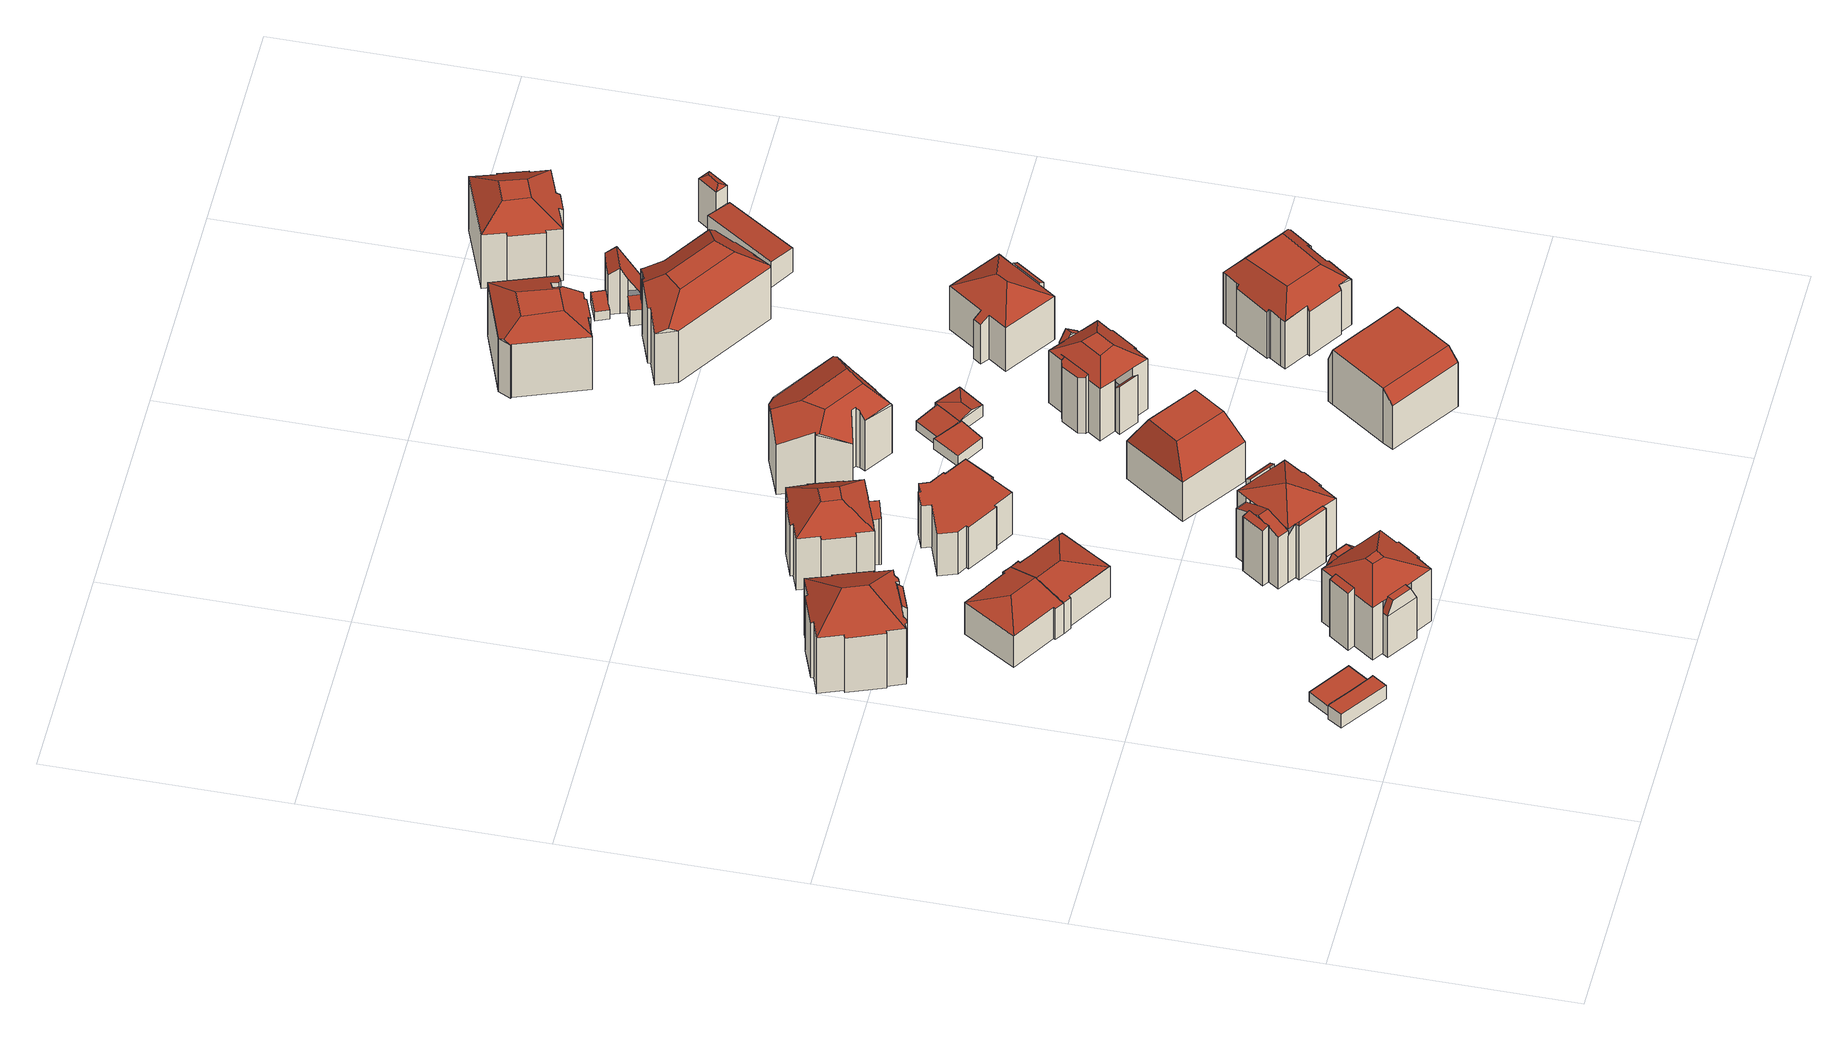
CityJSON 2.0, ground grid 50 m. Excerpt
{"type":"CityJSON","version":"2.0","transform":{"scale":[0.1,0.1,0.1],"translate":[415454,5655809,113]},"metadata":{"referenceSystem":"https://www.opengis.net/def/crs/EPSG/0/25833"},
"CityObjects":{
"building1":{"type":"Building","attributes":{"Dachtyp_tdc":"tdcPolyFlatRoof","Gemeindeschluessel":14612000,"Dachneigung":0,"QualitaetDacherkennung":53,"Geometrietyp2DReferenz":"3000","measuredHeight":3.67,"function":"31001_9998","roofType":"1000"},"geometry":[{"type":"Solid","lod":"2","boundaries":[[[[0,1,2,3]],[[1,4,5,2]],[[4,6,7,5]],[[6,8,9,7]],[[8,10,11,9]],[[10,12,13,11]],[[12,0,3,13]],[[12,10,8,6,4,1,0]],[[3,2,5,7,9,11,13]]]],"semantics":{"surfaces":[{"type":"WallSurface"},{"type":"RoofSurface"},{"type":"GroundSurface"}],"values":[[0,0,0,0,0,0,0,1,2]]}}]},
"building2":{"type":"Building","attributes":{"Dachtyp_tdc":"tdcPolyFlatRoof","Gemeindeschluessel":14612000,"Dachneigung":0,"QualitaetDacherkennung":53,"Geometrietyp2DReferenz":"3000","measuredHeight":2.51,"function":"31001_9998","roofType":"1000"},"geometry":[{"type":"Solid","lod":"2","boundaries":[[[[14,15,16,3]],[[15,17,18,16]],[[17,19,5,18]],[[19,20,2,5]],[[20,14,3,2]],[[20,19,17,15,14]],[[3,16,18,5,2]]]],"semantics":{"surfaces":[{"type":"WallSurface"},{"type":"RoofSurface"},{"type":"GroundSurface"}],"values":[[0,0,0,0,0,1,2]]}}]},
"building3":{"type":"Building","attributes":{"Gemeindeschluessel":14612000,"Geometrietyp2DReferenz":"3000","function":"31001_9998","roofType":"9999"},"children":["building3-1","building3-2"]},
"building3-1":{"type":"BuildingPart","attributes":{"Dachtyp_tdc":"tdcPolyFlatRoof","Dachneigung":35.9,"QualitaetDacherkennung":23,"Geometrietyp2DReferenz":"3000","measuredHeight":15.96,"roofType":"2100"},"parents":["building3"],"geometry":[{"type":"MultiSurface","lod":"2","boundaries":[[[21,22,23,24,25]],[[22,26,27,23]],[[26,28,29,27]],[[28,30,31,32,29]],[[28,26,22,21,30]],[[32,24,23,27,29]]],"semantics":{"surfaces":[{"type":"WallSurface"},{"type":"RoofSurface"},{"type":"GroundSurface"}],"values":[0,0,0,0,1,2]}}]},
"building3-2":{"type":"BuildingPart","attributes":{"Dachtyp_tdc":"tdcHipRoof","Dachneigung":29.72,"QualitaetDacherkennung":72,"Geometrietyp2DReferenz":"3000","measuredHeight":19.41,"roofType":"3200"},"parents":["building3"],"geometry":[{"type":"MultiSurface","lod":"2","boundaries":[[[33,34,35,36]],[[34,37,38,35]],[[37,39,40,38]],[[39,41,42,40]],[[41,43,44,42]],[[43,45,46,44]],[[45,47,48,46]],[[47,49,50,48]],[[49,51,52,50]],[[51,53,54,52]],[[53,55,56,54]],[[55,57,58,56]],[[57,59,60,58]],[[59,61,62,60]],[[61,63,64,62]],[[63,65,66,64]],[[65,25,24,66]],[[31,67,68,32]],[[67,69,70,68]],[[69,71,72,70]],[[71,73,74,72]],[[73,75,76,74]],[[75,77,78,76]],[[77,79,80,78]],[[79,33,36,80]],[[75,73,71,69,67,31,25,65,63,61,59,57,81]],[[47,45,43,41,39,37,82]],[[57,55,53,51,49,47,82,81]],[[37,34,33,79,77,75,81,82]],[[36,35,38,40,42,44,46,48,50,52,54,56,58,60,62,64,66,24,32,68,70,72,74,76,78,80]]],"semantics":{"surfaces":[{"type":"WallSurface"},{"type":"RoofSurface"},{"type":"GroundSurface"}],"values":[0,0,0,0,0,0,0,0,0,0,0,0,0,0,0,0,0,0,0,0,0,0,0,0,0,1,1,1,1,2]}}]},
"building4":{"type":"Building","attributes":{"Gemeindeschluessel":14612000,"Geometrietyp2DReferenz":"3000","function":"31001_9998","roofType":"9999"},"children":["building4-1","building4-2","building4-3","building4-4"]},
"building4-1":{"type":"BuildingPart","attributes":{"Dachtyp_tdc":"tdcCutGableRoof","Dachneigung":0.336,"QualitaetDacherkennung":27,"Geometrietyp2DReferenz":"3000","measuredHeight":14.27,"roofType":"9999"},"parents":["building4"],"geometry":[{"type":"MultiSurface","lod":"2","boundaries":[[[83,84,85,86]],[[84,87,88,85]],[[87,89,90,88]],[[84,83,91,92,93]],[[87,84,93,94]],[[89,87,94,95,96]],[[94,93,92,95]],[[86,85,88,90]]],"semantics":{"surfaces":[{"type":"WallSurface"},{"type":"RoofSurface"},{"type":"GroundSurface"}],"values":[0,0,0,1,0,1,1,2]}}]},
"building4-2":{"type":"BuildingPart","attributes":{"Dachtyp_tdc":"tdcCutTentRoof","Dachneigung":27.96,"QualitaetDacherkennung":44,"Geometrietyp2DReferenz":"3000","measuredHeight":17.18,"roofType":"9999"},"parents":["building4"],"geometry":[{"type":"MultiSurface","lod":"2","boundaries":[[[97,98,99,100]],[[98,101,86,99]],[[101,83,86]],[[102,103,104,90,89]],[[103,105,106,104]],[[105,107,108,106]],[[107,109,110,108]],[[109,111,112,110]],[[111,113,114,112]],[[113,115,116,114]],[[115,117,116]],[[118,119,120,121,122]],[[119,123,124,120]],[[123,125,126,124]],[[103,102,96,91,101,98,127,128]],[[113,111,109,107,105,103,128,129]],[[123,119,118,130,131,115,113,129,132]],[[98,97,125,123,132,127]],[[132,129,128,127]],[[100,99,86,90,104,106,108,110,112,114,116,121,120,124,126]]],"semantics":{"surfaces":[{"type":"WallSurface"},{"type":"RoofSurface"},{"type":"GroundSurface"}],"values":[0,0,0,0,0,0,0,0,0,0,0,0,0,0,1,1,1,1,1,2]}}]},
"building4-3":{"type":"BuildingPart","attributes":{"Dachtyp_tdc":"tdcCutGableRoof","Dachneigung":0.296,"QualitaetDacherkennung":34,"Geometrietyp2DReferenz":"3000","measuredHeight":14.29,"roofType":"9999"},"parents":["building4"],"geometry":[{"type":"MultiSurface","lod":"2","boundaries":[[[117,133,134,116]],[[133,135,136,134]],[[135,122,121,136]],[[133,117,131,137,138]],[[135,133,138,139]],[[122,135,139,140,130]],[[139,138,137,140]],[[116,134,136,121]]],"semantics":{"surfaces":[{"type":"WallSurface"},{"type":"RoofSurface"},{"type":"GroundSurface"}],"values":[0,0,0,1,0,1,1,2]}}]},
"building4-4":{"type":"BuildingPart","attributes":{"Dachtyp_tdc":"tdcPolyFlatRoof","Dachneigung":18.2,"QualitaetDacherkennung":35,"Geometrietyp2DReferenz":"3000","measuredHeight":15.49,"roofType":"2100"},"parents":["building4"],"geometry":[{"type":"MultiSurface","lod":"2","boundaries":[[[141,142,100,143]],[[142,97,100]],[[144,126,125]],[[144,145,146,126]],[[145,141,143,146]],[[145,144,142,141]],[[143,100,126,146]]],"semantics":{"surfaces":[{"type":"WallSurface"},{"type":"RoofSurface"},{"type":"GroundSurface"}],"values":[0,0,0,0,0,1,2]}}]},
"building5":{"type":"Building","attributes":{"Dachtyp_tdc":"tdcHipAndGableRoof","Gemeindeschluessel":14612000,"Dachneigung":14.5,"QualitaetDacherkennung":77,"Geometrietyp2DReferenz":"3000","measuredHeight":10.02,"function":"31001_9998","roofType":"5000"},"geometry":[{"type":"Solid","lod":"2","boundaries":[[[[147,148,149,150]],[[148,151,152,149]],[[151,153,154,152]],[[153,155,156,154]],[[155,157,158,156]],[[157,159,160,158]],[[159,161,162,160]],[[161,163,164,162]],[[163,165,166,164]],[[165,167,168,166]],[[167,169,170,168]],[[169,171,172,170]],[[171,147,150,172]],[[167,165,173]],[[165,163,161,159,157,173]],[[157,155,153,151,148,147,171,169,167,173]],[[150,149,152,154,156,158,160,162,164,166,168,170,172]]]],"semantics":{"surfaces":[{"type":"WallSurface"},{"type":"RoofSurface"},{"type":"GroundSurface"}],"values":[[0,0,0,0,0,0,0,0,0,0,0,0,0,1,1,1,2]]}}]},
"building6":{"type":"Building","attributes":{"Dachtyp_tdc":"tdcFreeFormRoof","Gemeindeschluessel":14612000,"Dachneigung":14.26,"QualitaetDacherkennung":75,"Geometrietyp2DReferenz":"3000","measuredHeight":10,"function":"31001_9998","roofType":"5000"},"geometry":[{"type":"Solid","lod":"2","boundaries":[[[[174,175,176,177]],[[175,178,179,176]],[[178,180,181,179]],[[180,182,183,181]],[[182,184,185,183]],[[184,186,187,185]],[[186,188,189,187]],[[188,190,191,189]],[[190,192,193,191]],[[192,194,195,193]],[[194,196,197,195]],[[196,198,160,197]],[[198,155,156,160]],[[155,174,177,156]],[[188,186,199,200,201,192,190]],[[199,184,182,180,178,175,174,155,202,200]],[[201,200,202,198,196,194]],[[186,184,199]],[[155,198,202]],[[194,192,201]],[[177,176,179,181,183,185,187,189,191,193,195,197,160,156]]]],"semantics":{"surfaces":[{"type":"WallSurface"},{"type":"RoofSurface"},{"type":"GroundSurface"}],"values":[[0,0,0,0,0,0,0,0,0,0,0,0,0,0,1,1,1,0,0,0,2]]}}]},
"building7":{"type":"Building","attributes":{"Gemeindeschluessel":14612000,"Geometrietyp2DReferenz":"3000","function":"31001_9998","roofType":"9999"},"children":["building7-1","building7-2","building7-3","building7-4","building7-5"]},
"building7-1":{"type":"BuildingPart","attributes":{"Dachtyp_tdc":"tdcFreeFormRoof","Dachneigung":45.32,"QualitaetDacherkennung":28,"Geometrietyp2DReferenz":"3000","measuredHeight":14.83,"roofType":"5000"},"parents":["building7"],"geometry":[{"type":"MultiSurface","lod":"2","boundaries":[[[203,204,205,206]],[[204,207,208,205]],[[209,210,211,212,213]],[[210,203,206,211]],[[204,214,207,204,203,215]],[[203,210,216,215]],[[210,209,216]],[[209,204,215,216]],[[206,205,208,205,212,211]]],"semantics":{"surfaces":[{"type":"WallSurface"},{"type":"RoofSurface"},{"type":"GroundSurface"}],"values":[0,0,0,0,1,1,1,1,2]}}]},
"building7-2":{"type":"BuildingPart","attributes":{"Dachtyp_tdc":"tdcPolyFlatRoof","Dachneigung":25.65,"QualitaetDacherkennung":28,"Geometrietyp2DReferenz":"3000","measuredHeight":14.87,"roofType":"2100"},"parents":["building7"],"geometry":[{"type":"MultiSurface","lod":"2","boundaries":[[[217,218,219,220]],[[218,221,219]],[[222,223,224,225,226]],[[223,217,220,224]],[[223,222,218,217]],[[220,219,225,224]]],"semantics":{"surfaces":[{"type":"WallSurface"},{"type":"RoofSurface"},{"type":"GroundSurface"}],"values":[0,0,0,0,1,2]}}]},
"building7-3":{"type":"BuildingPart","attributes":{"Dachtyp_tdc":"tdcGableRoof","Dachneigung":23.84,"QualitaetDacherkennung":33,"Geometrietyp2DReferenz":"3000","measuredHeight":15.59,"roofType":"3100"},"parents":["building7"],"geometry":[{"type":"MultiSurface","lod":"2","boundaries":[[[227,228,229,230]],[[231,232,233,234]],[[232,235,236,233]],[[237,238,239,208]],[[238,227,230,239]],[[240,241,235,232,231,242,243]],[[243,244,228,227,238,237,245,240]],[[230,229,246,234,233,236,247,208,239]]],"semantics":{"surfaces":[{"type":"WallSurface"},{"type":"RoofSurface"},{"type":"GroundSurface"}],"values":[0,0,0,0,0,1,1,2]}}]},
"building7-4":{"type":"BuildingPart","attributes":{"Dachtyp_tdc":"tdcPolyFlatRoof","Dachneigung":19.09,"QualitaetDacherkennung":42,"Geometrietyp2DReferenz":"3000","measuredHeight":15.05,"roofType":"2100"},"parents":["building7"],"geometry":[{"type":"MultiSurface","lod":"2","boundaries":[[[248,249,231,234,250]],[[251,252,230,229,228]],[[252,253,254,230]],[[253,248,250,254]],[[253,252,251,244,255,242,249,248]],[[250,234,246,229,230,254]]],"semantics":{"surfaces":[{"type":"WallSurface"},{"type":"RoofSurface"},{"type":"GroundSurface"}],"values":[0,0,0,0,1,2]}}]},
"building7-5":{"type":"BuildingPart","attributes":{"Dachtyp_tdc":"tdcTentRoof","Dachneigung":26.73,"QualitaetDacherkennung":37,"Geometrietyp2DReferenz":"3000","measuredHeight":17.07,"roofType":"3500"},"parents":["building7"],"geometry":[{"type":"MultiSurface","lod":"2","boundaries":[[[221,256,257,219]],[[256,258,259,257]],[[258,260,261,259]],[[260,262,263,261]],[[262,264,265,263]],[[264,266,267,265]],[[266,213,212,267]],[[268,269,270,236,235]],[[269,226,225,270]],[[266,264,262,260,258,256,271]],[[272,214,204,213,266,271]],[[269,268,241,273,245,272,271]],[[256,221,226,269,271]],[[257,259,261,263,265,267,212,205,208,247,236,270,225,219]]],"semantics":{"surfaces":[{"type":"WallSurface"},{"type":"RoofSurface"},{"type":"GroundSurface"}],"values":[0,0,0,0,0,0,0,0,0,1,1,1,1,2]}}]},
"building8":{"type":"Building","attributes":{"Gemeindeschluessel":14612000,"Geometrietyp2DReferenz":"3000","function":"31001_9998","roofType":"9999"},"children":["building8-1","building8-2"]},
"building8-1":{"type":"BuildingPart","attributes":{"Dachtyp_tdc":"tdcGableRoof","Dachneigung":39.56,"QualitaetDacherkennung":29,"Geometrietyp2DReferenz":"3000","measuredHeight":14.35,"roofType":"3100"},"parents":["building8"],"geometry":[{"type":"MultiSurface","lod":"2","boundaries":[[[274,275,276,277]],[[275,278,279,276]],[[278,280,281,279]],[[282,274,277,283]],[[284,285,286,287,288]],[[280,278,275,288,287,289]],[[282,285,284,274]],[[274,284,288,275]],[[277,276,279,281,283]]],"semantics":{"surfaces":[{"type":"WallSurface"},{"type":"RoofSurface"},{"type":"GroundSurface"}],"values":[0,0,0,0,1,1,0,0,2]}}]},
"building8-2":{"type":"BuildingPart","attributes":{"Dachtyp_tdc":"tdcCutTentRoof","Dachneigung":37.34,"QualitaetDacherkennung":60,"Geometrietyp2DReferenz":"3000","measuredHeight":17.65,"roofType":"9999"},"parents":["building8"],"geometry":[{"type":"MultiSurface","lod":"2","boundaries":[[[290,291,292,293]],[[291,294,295,292]],[[294,296,297,295]],[[296,298,285,282,283,297]],[[299,281,280]],[[299,300,301,281]],[[300,302,303,301]],[[302,304,305,303]],[[304,306,307,305]],[[306,308,309,307]],[[308,310,311,309]],[[310,312,313,311]],[[312,314,315,313]],[[314,316,317,315]],[[316,318,319,317]],[[318,320,321,319]],[[320,322,323,321]],[[322,324,325,323]],[[324,326,327,325]],[[326,328,329,327]],[[328,290,293,329]],[[304,302,300,299,289,286,298,296,294,330,331]],[[314,312,310,308,306,304,331,332]],[[324,322,320,318,316,314,332,333]],[[294,291,290,328,326,324,333,330]],[[333,332,331,330]],[[293,292,295,297,283,281,301,303,305,307,309,311,313,315,317,319,321,323,325,327,329]]],"semantics":{"surfaces":[{"type":"WallSurface"},{"type":"RoofSurface"},{"type":"GroundSurface"}],"values":[0,0,0,0,0,0,0,0,0,0,0,0,0,0,0,0,0,0,0,0,0,1,1,1,1,1,2]}}]},
"building9":{"type":"Building","attributes":{"Dachtyp_tdc":"tdcPolyFlatRoof","Gemeindeschluessel":14612000,"Dachneigung":0,"QualitaetDacherkennung":66,"Geometrietyp2DReferenz":"3000","measuredHeight":11.25,"function":"31001_9998","roofType":"1000"},"geometry":[{"type":"Solid","lod":"2","boundaries":[[[[334,335,336,337]],[[335,338,339,336]],[[338,340,341,339]],[[340,342,343,341]],[[342,344,345,343]],[[344,346,347,345]],[[346,348,349,347]],[[348,350,351,349]],[[350,352,353,351]],[[352,354,355,353]],[[354,356,357,355]],[[356,358,359,357]],[[358,360,361,359]],[[360,362,363,361]],[[362,364,365,363]],[[364,366,367,365]],[[366,368,369,367]],[[368,334,337,369]],[[368,366,364,362,360,358,356,354,352,350,348,346,344,342,340,338,335,334]],[[337,336,339,341,343,345,347,349,351,353,355,357,359,361,363,365,367,369]]]],"semantics":{"surfaces":[{"type":"WallSurface"},{"type":"RoofSurface"},{"type":"GroundSurface"}],"values":[[0,0,0,0,0,0,0,0,0,0,0,0,0,0,0,0,0,0,1,2]]}}]},
"building10":{"type":"Building","attributes":{"Dachtyp_tdc":"tdcCutTentRoof","Gemeindeschluessel":14612000,"Dachneigung":61.52,"QualitaetDacherkennung":41,"Geometrietyp2DReferenz":"3000","measuredHeight":17.32,"function":"31001_9998","roofType":"9999"},"geometry":[{"type":"Solid","lod":"2","boundaries":[[[[370,371,372,373]],[[371,374,375,372]],[[374,376,377,375]],[[376,370,373,377]],[[371,370,378,379]],[[374,371,379,380]],[[376,374,380,381]],[[370,376,381,378]],[[381,380,379,378]],[[373,372,375,377]]]],"semantics":{"surfaces":[{"type":"WallSurface"},{"type":"RoofSurface"},{"type":"GroundSurface"}],"values":[[0,0,0,0,1,1,1,1,1,2]]}}]},
"building11":{"type":"Building","attributes":{"Dachtyp_tdc":"tdcFreeFormRoof","Gemeindeschluessel":14612000,"Dachneigung":26.37,"QualitaetDacherkennung":27,"Geometrietyp2DReferenz":"3000","measuredHeight":17.69,"function":"31001_9998","roofType":"5000"},"geometry":[{"type":"Solid","lod":"2","boundaries":[[[[382,383,384,385]],[[383,386,387,384]],[[386,388,389,387]],[[388,390,391,389]],[[392,382,385,393]],[[394,395,388,386,383,396,397]],[[390,395,394,398,399,400,401,402,403]],[[399,398,404,405,406,407,408,409,410]],[[392,411,405,404,397,396,382]],[[398,394,397,404]],[[410,400,399]],[[383,382,396]],[[390,388,395]],[[411,406,405]],[[385,384,387,389,391,412,413,414,415,416,417,418,419,420,421,393]],[[390,403,412,391]],[[403,402,413,412]],[[402,401,414,413]],[[401,400,415,414]],[[400,410,416,415]],[[410,409,417,416]],[[409,408,418,417]],[[408,407,419,418]],[[407,406,420,419]],[[406,411,421,420]],[[411,392,393,421]]]],"semantics":{"surfaces":[{"type":"WallSurface"},{"type":"RoofSurface"},{"type":"GroundSurface"}],"values":[[0,0,0,0,0,1,1,1,1,1,0,0,0,0,2,0,0,0,0,0,0,0,0,0,0,0]]}}]},
"building12":{"type":"Building","attributes":{"Dachtyp_tdc":"tdcPolyFlatRoof","Gemeindeschluessel":14612000,"Dachneigung":0,"QualitaetDacherkennung":60,"Geometrietyp2DReferenz":"3000","measuredHeight":2.74,"function":"31001_9998","roofType":"1000"},"geometry":[{"type":"Solid","lod":"2","boundaries":[[[[422,423,424,425]],[[423,426,427,424]],[[426,428,429,427]],[[428,430,431,429]],[[430,432,433,431]],[[432,422,425,433]],[[432,430,428,426,423,422]],[[425,424,427,429,431,433]]]],"semantics":{"surfaces":[{"type":"WallSurface"},{"type":"RoofSurface"},{"type":"GroundSurface"}],"values":[[0,0,0,0,0,0,1,2]]}}]},
"building13":{"type":"Building","attributes":{"Dachtyp_tdc":"tdcPolyFlatRoof","Gemeindeschluessel":14612000,"Dachneigung":6.22,"QualitaetDacherkennung":78,"Geometrietyp2DReferenz":"3000","measuredHeight":3.01,"function":"31001_9998","roofType":"2100"},"geometry":[{"type":"Solid","lod":"2","boundaries":[[[[434,435,436,437]],[[435,438,439,436]],[[438,440,429,439]],[[438,435,434,441,440]],[[429,427,437,436,439]],[[440,441,427,429]],[[441,434,437,427]]]],"semantics":{"surfaces":[{"type":"WallSurface"},{"type":"RoofSurface"},{"type":"GroundSurface"}],"values":[[0,0,0,1,2,0,0]]}}]},
"building14":{"type":"Building","attributes":{"Gemeindeschluessel":14612000,"Geometrietyp2DReferenz":"3000","function":"31001_9998","roofType":"9999"},"children":["building14-1","building14-2"]},
"building14-1":{"type":"BuildingPart","attributes":{"Dachtyp_tdc":"tdcCutGableRoof","Dachneigung":0.114,"QualitaetDacherkennung":64,"Geometrietyp2DReferenz":"3000","measuredHeight":14.58,"roofType":"9999"},"parents":["building14"],"geometry":[{"type":"MultiSurface","lod":"2","boundaries":[[[442,443,444,445]],[[443,446,444]],[[447,448,449,450,451]],[[448,452,453,449]],[[452,454,455,453]],[[454,456,457,455]],[[456,458,459,457]],[[458,460,461,459]],[[460,462,463,461]],[[462,442,445,463]],[[452,448,447,443,442,462]],[[460,458,456,454]],[[462,460,454,452]],[[445,444,450,449,453,455,457,459,461,463]]],"semantics":{"surfaces":[{"type":"WallSurface"},{"type":"RoofSurface"},{"type":"GroundSurface"}],"values":[0,0,0,0,0,0,0,0,0,0,1,1,1,2]}}]},
"building14-2":{"type":"BuildingPart","attributes":{"Dachtyp_tdc":"tdcPolyFlatRoof","Dachneigung":0,"QualitaetDacherkennung":37,"Geometrietyp2DReferenz":"3000","measuredHeight":4.14,"roofType":"1000"},"parents":["building14"],"geometry":[{"type":"MultiSurface","lod":"2","boundaries":[[[446,464,465,444]],[[464,466,467,465]],[[466,451,450,467]],[[451,466,464,446]],[[444,465,467,450]]],"semantics":{"surfaces":[{"type":"WallSurface"},{"type":"RoofSurface"},{"type":"GroundSurface"}],"values":[0,0,0,1,2]}}]},
"building15":{"type":"Building","attributes":{"Dachtyp_tdc":"tdcFreeFormRoof","Gemeindeschluessel":14612000,"Dachneigung":14.13,"QualitaetDacherkennung":81,"Geometrietyp2DReferenz":"3000","measuredHeight":3.85,"function":"31001_9998","roofType":"5000"},"geometry":[{"type":"Solid","lod":"2","boundaries":[[[[468,469,470,471]],[[469,440,472,470]],[[440,438,473,472]],[[438,435,474,473]],[[435,475,476,474]],[[475,477,478,476]],[[477,468,471,478]],[[475,479,477]],[[475,435,438,440,480,481,479]],[[477,479,481,468]],[[469,480,440]],[[468,481,480,469]],[[471,470,472,473,474,476,478]]]],"semantics":{"surfaces":[{"type":"WallSurface"},{"type":"RoofSurface"},{"type":"GroundSurface"}],"values":[[0,0,0,0,0,0,0,1,1,1,0,0,2]]}}]},
"building16":{"type":"Building","attributes":{"Gemeindeschluessel":14612000,"Geometrietyp2DReferenz":"3000","function":"31001_9998","roofType":"9999"},"children":["building16-1","building16-2","building16-3","building16-4"]},
"building16-1":{"type":"BuildingPart","attributes":{"Dachtyp_tdc":"tdcCutTentRoof","Dachneigung":35.56,"QualitaetDacherkennung":51,"Geometrietyp2DReferenz":"3000","measuredHeight":16.58,"roofType":"9999"},"parents":["building16"],"geometry":[{"type":"MultiSurface","lod":"2","boundaries":[[[482,483,484,485,486]],[[483,487,488,484]],[[487,489,490,488]],[[491,492,493,494]],[[492,495,496,493]],[[495,497,496]],[[498,499,500,501]],[[498,502,503,499]],[[502,504,505,503]],[[504,506,507,505]],[[506,508,509,507]],[[508,510,511,509]],[[510,512,513,511]],[[512,514,515,513]],[[514,516,515]],[[492,491,489,487,517,518]],[[502,498,519,520,495,492,518,521]],[[512,510,508,506,504,502,521,522]],[[487,483,482,514,512,522,517]],[[522,521,518,517]],[[485,484,488,490,494,493,496,499,503,505,507,509,511,513,515]]],"semantics":{"surfaces":[{"type":"WallSurface"},{"type":"RoofSurface"},{"type":"GroundSurface"}],"values":[0,0,0,0,0,0,0,0,0,0,0,0,0,0,0,1,1,1,1,1,2]}}]},
"building16-2":{"type":"BuildingPart","attributes":{"Dachtyp_tdc":"tdcPolyFlatRoof","Dachneigung":41.68,"QualitaetDacherkennung":18,"Geometrietyp2DReferenz":"3000","measuredHeight":12.61,"roofType":"2100"},"parents":["building16"],"geometry":[{"type":"MultiSurface","lod":"2","boundaries":[[[516,523,524,515]],[[523,525,526,524]],[[525,527,484,526]],[[527,486,485,484]],[[486,527,525,523,516]],[[515,524,526,484,485]]],"semantics":{"surfaces":[{"type":"WallSurface"},{"type":"RoofSurface"},{"type":"GroundSurface"}],"values":[0,0,0,0,1,2]}}]},
"building16-3":{"type":"BuildingPart","attributes":{"Dachtyp_tdc":"tdcPolyFlatRoof","Dachneigung":26.56,"QualitaetDacherkennung":39,"Geometrietyp2DReferenz":"3000","measuredHeight":15.3,"roofType":"2100"},"parents":["building16"],"geometry":[{"type":"MultiSurface","lod":"2","boundaries":[[[528,529,530,531]],[[529,532,533,530]],[[532,534,535,533]],[[534,536,537,538,535]],[[539,494,491]],[[540,528,531,490,489]],[[540,536,539,536,534,532,529,528]],[[531,530,533,535,538,494,538,490]]],"semantics":{"surfaces":[{"type":"WallSurface"},{"type":"RoofSurface"},{"type":"GroundSurface"}],"values":[0,0,0,0,0,0,1,2]}}]},
"building16-4":{"type":"BuildingPart","attributes":{"Dachtyp_tdc":"tdcGableRoof","Dachneigung":41.03,"QualitaetDacherkennung":19,"Geometrietyp2DReferenz":"3000","measuredHeight":14.76,"roofType":"3100"},"parents":["building16"],"geometry":[{"type":"MultiSurface","lod":"2","boundaries":[[[497,541,542,496]],[[541,543,544,542]],[[543,500,499,544]],[[541,497,520,545,546]],[[501,547,546,545,519]],[[543,547,501,500]],[[541,546,547,543]],[[542,544,499,496]]],"semantics":{"surfaces":[{"type":"WallSurface"},{"type":"RoofSurface"},{"type":"GroundSurface"}],"values":[0,0,0,1,1,0,0,2]}}]},
"building17":{"type":"Building","attributes":{"Dachtyp_tdc":"tdcFreeFormRoof","Gemeindeschluessel":14612000,"Dachneigung":26.14,"QualitaetDacherkennung":34,"Geometrietyp2DReferenz":"3000","measuredHeight":16.68,"function":"31001_9998","roofType":"5000"},"geometry":[{"type":"Solid","lod":"2","boundaries":[[[[548,549,550,551]],[[549,552,553,550]],[[552,554,555,553]],[[554,556,557,555]],[[556,558,559,557]],[[558,560,561,559]],[[560,562,563,561]],[[562,564,565,563]],[[564,566,567,565]],[[566,568,569,567]],[[568,570,571,569]],[[570,572,573,571]],[[572,574,575,573]],[[574,576,577,575]],[[576,578,579,577]],[[578,548,551,579]],[[572,570,568,566,580,581,582,583,574]],[[583,582,584,585,548,578,576]],[[584,586,587,552,549,585]],[[560,558,556,554,587,586,581,580,564,562]],[[582,581,586,584]],[[549,548,585]],[[554,552,587]],[[566,564,580]],[[576,574,583]],[[551,550,553,555,557,559,561,563,565,567,569,571,573,575,577,579]]]],"semantics":{"surfaces":[{"type":"WallSurface"},{"type":"RoofSurface"},{"type":"GroundSurface"}],"values":[[0,0,0,0,0,0,0,0,0,0,0,0,0,0,0,0,1,1,1,1,1,0,0,0,0,2]]}}]},
"building18":{"type":"Building","attributes":{"Dachtyp_tdc":"tdcFreeFormRoof","Gemeindeschluessel":14612000,"Dachneigung":0.021,"QualitaetDacherkennung":41,"Geometrietyp2DReferenz":"3000","measuredHeight":17.48,"function":"31001_9998","roofType":"5000"},"geometry":[{"type":"Solid","lod":"2","boundaries":[[[[588,589,590,591]],[[589,592,593,590]],[[592,594,595,593]],[[594,596,597,595]],[[596,598,599,597]],[[598,600,601,599]],[[600,602,603,601]],[[602,604,605,603]],[[604,606,607,605]],[[606,608,609,607]],[[608,610,611,609]],[[610,612,613,611]],[[612,614,615,613]],[[614,616,617,615]],[[616,618,619,617]],[[618,620,621,619]],[[620,622,623,621]],[[622,624,625,623]],[[624,626,627,625]],[[626,628,629,627]],[[628,630,631,629]],[[630,632,633,631]],[[632,634,635,633]],[[634,588,591,635]],[[636,637,634,632,630,628,626,638,639]],[[594,592,589,588,637,636,640,641,598,596]],[[602,600,641,640,642,643,606,604]],[[639,638,624,622,620,618,616,614,612,610,608,643,642]],[[640,636,639,642]],[[626,624,638]],[[600,598,641]],[[588,634,637]],[[608,606,643]],[[591,590,593,595,597,599,601,603,605,607,609,611,613,615,617,619,621,623,625,627,629,631,633,635]]]],"semantics":{"surfaces":[{"type":"WallSurface"},{"type":"RoofSurface"},{"type":"GroundSurface"}],"values":[[0,0,0,0,0,0,0,0,0,0,0,0,0,0,0,0,0,0,0,0,0,0,0,0,1,1,1,1,1,0,0,0,0,2]]}}]},
"building19":{"type":"Building","attributes":{"Gemeindeschluessel":14612000,"Geometrietyp2DReferenz":"3000","function":"31001_9998","roofType":"9999"},"children":["building19-1","building19-2"]},
"building19-1":{"type":"BuildingPart","attributes":{"Dachtyp_tdc":"tdcHipRoof","Dachneigung":29.7,"QualitaetDacherkennung":71,"Geometrietyp2DReferenz":"3000","measuredHeight":15.19,"roofType":"3200"},"parents":["building19"],"geometry":[{"type":"MultiSurface","lod":"2","boundaries":[[[644,645,646,647]],[[645,648,649,646]],[[648,650,651,649]],[[650,652,653,651]],[[652,654,655,653]],[[654,656,657,655]],[[656,658,659,657]],[[658,660,661,659]],[[660,662,663,661]],[[660,658,664]],[[648,645,665]],[[658,656,654,652,650,648,665,664]],[[645,644,662,660,664,665]],[[647,646,649,651,653,655,657,659,661,663]]],"semantics":{"surfaces":[{"type":"WallSurface"},{"type":"RoofSurface"},{"type":"GroundSurface"}],"values":[0,0,0,0,0,0,0,0,0,1,1,1,1,2]}}]},
"building19-2":{"type":"BuildingPart","attributes":{"Dachtyp_tdc":"tdcPolyFlatRoof","Dachneigung":28.64,"QualitaetDacherkennung":35,"Geometrietyp2DReferenz":"3000","measuredHeight":12.14,"roofType":"2100"},"parents":["building19"],"geometry":[{"type":"MultiSurface","lod":"2","boundaries":[[[666,667,647,668]],[[667,644,647]],[[669,663,662]],[[669,670,671,663]],[[670,666,668,671]],[[670,669,667,666]],[[668,647,663,671]]],"semantics":{"surfaces":[{"type":"WallSurface"},{"type":"RoofSurface"},{"type":"GroundSurface"}],"values":[0,0,0,0,0,1,2]}}]},
"building20":{"type":"Building","attributes":{"Dachtyp_tdc":"tdcFreeFormRoof","Gemeindeschluessel":14612000,"Dachneigung":36.98,"QualitaetDacherkennung":46,"Geometrietyp2DReferenz":"3000","measuredHeight":17.61,"function":"31001_9998","roofType":"5000"},"geometry":[{"type":"Solid","lod":"2","boundaries":[[[[672,673,674,675]],[[673,676,677,674]],[[676,678,679,677]],[[678,680,681,679]],[[680,682,683,681]],[[682,684,685,683]],[[684,686,687,685]],[[686,688,689,687]],[[688,690,691,689]],[[690,692,693,691]],[[673,694,695,696,697,676]],[[696,698,699,682,680,678,697]],[[700,692,690,688,686,684,699,698,701,702]],[[703,704,702,701,695,694,672,705,706]],[[695,701,698,696]],[[704,700,702]],[[678,676,697]],[[684,682,699]],[[673,672,694]],[[693,707,708,709,710,711,675,674,677,679,681,683,685,687,689,691]],[[692,700,707,693]],[[700,704,708,707]],[[704,703,709,708]],[[703,706,710,709]],[[706,705,711,710]],[[705,672,675,711]]]],"semantics":{"surfaces":[{"type":"WallSurface"},{"type":"RoofSurface"},{"type":"GroundSurface"}],"values":[[0,0,0,0,0,0,0,0,0,0,1,1,1,1,1,0,0,0,0,2,0,0,0,0,0,0]]}}]},
"building21":{"type":"Building","attributes":{"Dachtyp_tdc":"tdcPolyFlatRoof","Gemeindeschluessel":14612000,"Dachneigung":2.64,"QualitaetDacherkennung":48,"Geometrietyp2DReferenz":"3000","measuredHeight":2.63,"function":"31001_9998","roofType":"2100"},"geometry":[{"type":"Solid","lod":"2","boundaries":[[[[712,713,714,715]],[[713,716,717,714]],[[716,718,719,717]],[[718,720,721,719]],[[720,712,715,721]],[[720,718,716,713,712]],[[715,714,717,719,721]]]],"semantics":{"surfaces":[{"type":"WallSurface"},{"type":"RoofSurface"},{"type":"GroundSurface"}],"values":[[0,0,0,0,0,1,2]]}}]},
"building22":{"type":"Building","attributes":{"Gemeindeschluessel":14612000,"Geometrietyp2DReferenz":"3000","function":"31001_9998","roofType":"9999"},"children":["building22-1","building22-2"]},
"building22-1":{"type":"BuildingPart","attributes":{"Dachtyp_tdc":"tdcPolyFlatRoof","Dachneigung":6.03,"QualitaetDacherkennung":33,"Geometrietyp2DReferenz":"3000","measuredHeight":4.45,"roofType":"2100"},"parents":["building22"],"geometry":[{"type":"MultiSurface","lod":"2","boundaries":[[[722,723,693,724,725]],[[723,726,691,693]],[[726,727,689,691]],[[727,728,729,689]],[[728,730,731,729]],[[730,728,727,726,723,722,732]],[[724,693,691,689,729,731]]],"semantics":{"surfaces":[{"type":"WallSurface"},{"type":"RoofSurface"},{"type":"GroundSurface"}],"values":[0,0,0,0,0,1,2]}}]},
"building22-2":{"type":"BuildingPart","attributes":{"Dachtyp_tdc":"tdcGableRoof","Dachneigung":60.98,"QualitaetDacherkennung":5,"Geometrietyp2DReferenz":"3000","measuredHeight":11.93,"roofType":"3100"},"parents":["building22"],"geometry":[{"type":"MultiSurface","lod":"2","boundaries":[[[733,734,735,731,730]],[[734,736,737,735]],[[736,738,739,737]],[[738,740,741,739]],[[740,742,743,741]],[[742,744,745,743]],[[744,725,724,745]],[[742,740,738,736,734]],[[734,733,732,725,744,742]],[[731,735,737,739,741,743,745,724]]],"semantics":{"surfaces":[{"type":"WallSurface"},{"type":"RoofSurface"},{"type":"GroundSurface"}],"values":[0,0,0,0,0,0,0,1,1,2]}}]},
"building23":{"type":"Building","attributes":{"Dachtyp_tdc":"tdcPolyFlatRoof","Gemeindeschluessel":14612000,"Dachneigung":3.59,"QualitaetDacherkennung":64,"Geometrietyp2DReferenz":"3000","measuredHeight":6.82,"function":"31001_9998","roofType":"2100"},"geometry":[{"type":"Solid","lod":"2","boundaries":[[[[746,747,748,749]],[[747,750,751,748]],[[750,752,753,751]],[[752,754,755,753]],[[754,756,757,755]],[[756,746,749,757]],[[756,754,752,750,747,746]],[[749,748,751,753,755,757]]]],"semantics":{"surfaces":[{"type":"WallSurface"},{"type":"RoofSurface"},{"type":"GroundSurface"}],"values":[[0,0,0,0,0,0,1,2]]}}]},
"building24":{"type":"Building","attributes":{"Dachtyp_tdc":"tdcCutTentRoof","Gemeindeschluessel":14612000,"Dachneigung":33.94,"QualitaetDacherkennung":63,"Geometrietyp2DReferenz":"3000","measuredHeight":17.66,"function":"31001_9998","roofType":"9999"},"geometry":[{"type":"Solid","lod":"2","boundaries":[[[[758,759,760,761]],[[759,762,763,760]],[[762,764,765,763]],[[764,766,767,765]],[[766,768,769,767]],[[768,770,771,769]],[[770,772,773,771]],[[772,774,775,773]],[[774,776,777,775]],[[776,778,779,777]],[[778,780,781,779]],[[780,782,783,781]],[[782,784,785,783]],[[784,786,787,785]],[[786,788,789,787]],[[788,758,761,789]],[[764,762,790,791]],[[774,772,770,768,766,764,791,792]],[[784,782,780,778,776,774,792,793]],[[762,759,758,788,786,784,793,790]],[[793,792,791,790]],[[761,760,763,765,767,769,771,773,775,777,779,781,783,785,787,789]]]],"semantics":{"surfaces":[{"type":"WallSurface"},{"type":"RoofSurface"},{"type":"GroundSurface"}],"values":[[0,0,0,0,0,0,0,0,0,0,0,0,0,0,0,0,1,1,1,1,1,2]]}}]},
"building25":{"type":"Building","attributes":{"Gemeindeschluessel":14612000,"Dachtyp_tdc":"tdcFreeFormRoof","Dachneigung":33.13,"QualitaetDacherkennung":3,"Geometrietyp2DReferenz":"3000","measuredHeight":12.32,"function":"31001_9998","roofType":"5000"},"geometry":[{"type":"Solid","lod":"2","boundaries":[[[[794,795,796,753]],[[795,797,798,796]],[[797,799,755,798]],[[799,794,753,755]],[[800,801,799,797]],[[800,797,795]],[[801,800,795,794]],[[801,794,799]],[[753,796,798,755]]]],"semantics":{"surfaces":[{"type":"WallSurface"},{"type":"RoofSurface"},{"type":"GroundSurface"}],"values":[[0,0,0,0,1,1,1,1,2]]}}]}
},
"vertices":[
[148,135,41],[190,105,41],[190,105,5],[148,135,5],[233,76,41],[233,76,5],[239,72,41],[239,72,5],[219,42,41],[219,42,5],[124,108,41],[124,108,5],[143,138,41],[143,138,5],
[148,135,30],[181,183,30],[181,183,5],[266,125,30],[266,125,5],[233,76,30],[190,105,30],
[163,978,166],[166,969,159],[166,969,6],[163,978,6],[163,978,155],[166,968,159],[166,968,6],[110,947,159],[110,947,6],[107,956,166],[107,956,155],[107,956,6],
[14,1047,151],[19,1049,154],[19,1049,6],[14,1047,6],[0,1098,154],[0,1098,6],[41,1113,154],[41,1113,6],[40,1118,150],[40,1118,6],[109,1144,151],[109,1144,6],[110,1140,154],[110,1140,6],[151,1155,155],[151,1155,6],[169,1105,155],[169,1105,6],[175,1107,151],[175,1107,6],[201,1032,153],[201,1032,6],[196,1031,155],[196,1031,6],[209,996,155],[209,996,6],[196,991,155],[196,991,6],[194,983,150],[194,983,6],[185,979,150],[185,979,6],[178,984,155],[178,984,6],[91,950,155],[91,950,6],[89,944,151],[89,944,6],[79,940,151],[79,940,6],[72,943,155],[72,943,6],[61,938,155],[61,938,6],[47,974,154],[47,974,6],[43,972,152],[43,972,6],[116,1022,200],[97,1071,200],
[418,191,128],[426,203,128],[426,203,5],[418,191,5],[487,161,125],[487,161,5],[479,149,125],[479,149,5],[429,184,145],[431,183,148],[439,194,148],[468,174,148],[460,162,148],[462,161,145],
[374,174,145],[396,206,145],[396,206,5],[374,174,5],[418,191,145],[479,149,145],[521,120,145],[521,120,5],[496,83,145],[496,83,5],[501,80,142],[501,80,5],[469,33,142],[469,33,5],[465,36,145],[465,36,5],[441,3,144],[441,3,5],[398,32,144],[398,32,5],[398,32,115],[336,75,144],[336,74,144],[336,74,5],[336,75,5],[336,75,115],[315,89,144],[315,89,5],[344,131,145],[344,131,5],[410,125,177],[435,108,177],[422,90,177],[346,68,144],[387,40,144],[398,107,177],
[390,20,114],[390,20,5],[328,63,115],[328,63,5],[386,41,148],[377,29,148],[339,55,148],[347,67,148],
[361,183,155],[374,174,160],[361,183,5],[344,131,160],[331,140,155],[331,140,5],
[285,818,89],[302,808,89],[302,808,5],[285,818,5],[311,802,89],[311,802,5],[314,806,88],[314,806,5],[331,795,88],[331,795,5],[296,738,105],[296,738,5],[258,676,86],[258,676,5],[240,688,86],[240,688,5],[242,692,88],[242,692,5],[150,749,88],[150,749,5],[218,859,89],[218,859,5],[266,829,89],[266,829,5],[269,828,89],[269,828,5],[239,774,105],
[349,784,88],[345,779,89],[345,779,5],[349,784,5],[357,772,89],[357,772,5],[373,761,89],[373,761,5],[390,751,89],[390,751,5],[392,750,89],[392,750,5],[441,719,88],[441,719,5],[389,636,87],[389,636,5],[383,627,87],[383,627,5],[373,611,87],[373,611,5],[278,670,88],[278,670,5],[275,666,87],[275,666,5],[258,676,87],[435,723,89],[351,703,105],[370,613,88],[296,737,105],
[495,271,148],[501,279,148],[501,279,5],[495,271,5],[484,290,128],[484,290,5],[559,240,148],[553,232,148],[553,232,5],[559,240,5],[559,240,145],[500,280,148],[502,273,153],[552,238,153],
[650,362,148],[644,353,153],[644,353,5],[650,362,5],[644,353,145],[592,388,154],[598,397,148],[598,397,5],[592,388,5],[592,388,147],
[478,327,151],[478,326,151],[478,326,5],[478,327,5],[510,372,150],[530,401,134],[530,401,5],[510,372,5],[551,387,134],[551,387,5],[484,290,143],[463,305,143],[463,305,5],[516,337,161],[533,360,148],[503,361,155],[495,351,161],[485,337,155],[494,304,148],[495,351,5],[516,337,5],
[497,381,150],[510,372,155],[497,381,5],[478,326,155],[478,327,155],[465,335,150],[465,335,5],[495,351,155],
[668,337,144],[668,337,5],[642,298,144],[642,298,5],[646,295,141],[646,295,5],[619,256,141],[619,256,5],[615,259,144],[615,259,5],[588,220,144],[588,220,5],[551,387,148],[565,407,148],[565,407,5],[576,314,176],[484,290,148],[516,337,148],
[406,1068,126],[366,1053,126],[366,1053,5],[406,1068,5],[365,1057,126],[365,1057,5],[359,1071,126],[359,1071,5],[400,1086,126],[400,1086,5],[406,1068,128],[400,1086,128],[390,1083,142],[385,1081,149],[392,1063,149],[377,1078,142],
[440,1143,137],[434,1141,142],[434,1141,5],[440,1143,5],[447,1104,142],[447,1104,5],[399,1086,143],[399,1086,5],[400,1086,142],[359,1071,142],[337,1063,142],[337,1063,5],[318,1056,142],[318,1056,5],[316,1055,142],[316,1055,5],[304,1089,142],[304,1089,5],[298,1087,138],[298,1087,5],[275,1150,138],[275,1150,5],[280,1152,142],[280,1152,5],[264,1196,142],[264,1196,5],[301,1210,143],[301,1210,5],[299,1215,138],[299,1215,5],[357,1237,138],[357,1237,5],[359,1232,142],[359,1232,5],[395,1245,142],[395,1245,5],[410,1205,143],[410,1205,5],[417,1208,137],[417,1208,5],[380,1137,182],[346,1125,182],[331,1163,182],[365,1176,182],
[424,989,118],[460,1002,118],[460,1002,6],[424,989,6],[461,998,118],[461,998,6],[483,1006,118],[483,1006,6],[491,985,118],[491,985,6],[522,967,118],[522,967,6],[519,963,118],[519,963,6],[566,934,118],[566,934,6],[528,872,118],[528,872,6],[526,874,118],[526,874,6],[497,828,118],[497,828,6],[456,853,118],[456,853,6],[453,849,118],[453,849,6],[388,889,118],[388,889,6],[391,894,118],[391,894,6],[372,905,118],[372,905,6],[358,943,118],[358,943,6],[431,970,118],[431,970,6],
[733,428,109],[602,521,109],[602,521,4],[733,428,4],[692,649,104],[692,649,4],[823,556,104],[823,556,4],[738,471,177],[640,541,177],[686,605,177],[783,536,177],
[508,1288,136],[595,1322,153],[595,1322,4],[508,1288,4],[619,1318,148],[619,1318,4],[752,1231,148],[752,1231,4],[722,1184,146],[722,1184,4],[534,1218,159],[534,1218,4],[693,1191,181],[747,1223,153],[572,1313,163],[591,1258,181],[661,1153,181],[660,1101,139],[664,1098,132],[692,1140,139],[696,1137,133],[725,1182,140],[577,1208,181],[532,1209,159],[554,1150,123],[604,1164,161],[614,1157,161],[613,1149,154],[605,1137,139],[529,1217,157],[725,1182,4],[696,1137,4],[692,1140,4],[664,1098,4],[605,1137,4],[613,1149,4],[614,1157,4],[604,1164,4],[554,1150,4],[529,1217,4],
[654,967,34],[689,1023,34],[689,1023,6],[654,967,6],[698,1016,34],[698,1016,6],[743,984,34],[743,984,6],[747,981,34],[747,981,6],[710,933,34],[710,933,6],
[732,1066,30],[778,1035,36],[778,1035,6],[732,1066,6],[764,1014,36],[764,1014,6],[743,984,36],[698,1016,30],
[977,321,116],[1021,291,116],[1021,291,4],[977,321,4],[1021,291,45],[1062,263,116],[1117,226,116],[1117,226,4],[1062,263,4],[1062,263,45],[1109,215,150],[1109,215,4],[1030,99,149],[1030,99,4],[1016,78,121],[1016,78,4],[876,174,121],[876,174,4],[890,195,149],[890,195,4],[970,311,150],[970,311,4],
[1036,312,45],[1036,312,4],[1076,284,45],[1076,284,4],
[795,951,36],[747,981,36],[747,981,5],[795,951,5],[743,984,5],[764,1014,5],[778,1035,5],[782,1040,36],[782,1040,5],[833,1004,36],[833,1004,5],[786,992,44],[747,981,37],[769,967,44],
[812,698,142],[811,698,142],[811,698,5],[812,698,5],[812,698,119],[779,720,144],[779,720,5],[797,747,144],[797,747,5],[839,808,144],[859,837,144],[859,837,5],[839,808,5],[892,814,142],[892,814,5],[892,814,127],[929,788,141],[929,788,5],[929,788,127],[929,788,128],[962,765,139],[962,765,5],[941,735,140],[941,735,5],[945,732,136],[945,732,5],[908,678,136],[908,678,5],[904,681,140],[904,681,5],[882,650,139],[882,650,5],[850,672,141],[850,672,5],[850,672,119],[839,733,171],[869,776,171],[917,796,141],[900,808,142],[899,752,171],[873,714,171],
[842,661,132],[842,661,5],[804,687,132],[804,687,5],[811,698,119],
[792,751,155],[791,766,151],[791,766,5],[792,751,5],[815,801,150],[815,801,5],[829,805,155],[829,805,5],[834,801,159],[834,801,144],[834,801,5],[839,808,159],[797,747,159],
[901,826,127],[901,826,5],[938,799,127],[938,799,5],[906,804,153],[914,816,153],[938,799,128],
[649,1834,148],[662,1861,148],[662,1861,7],[649,1834,7],[663,1861,149],[663,1861,7],[805,1913,148],[805,1913,7],[852,1786,148],[852,1786,7],[829,1777,158],[829,1777,7],[823,1778,160],[823,1778,7],[818,1794,160],[818,1794,7],[796,1786,170],[796,1786,7],[816,1730,150],[816,1730,7],[800,1725,150],[800,1725,7],[802,1720,147],[802,1720,7],[753,1702,147],[753,1702,7],[752,1706,150],[752,1706,7],[705,1688,148],[705,1688,7],[651,1833,149],[651,1833,7],[803,1767,170],[793,1771,174],[737,1750,174],[708,1690,150],[705,1827,173],[656,1848,154],[767,1850,173],[804,1913,149],
[1282,461,135],[1251,414,131],[1251,414,5],[1282,461,5],[1242,420,141],[1242,420,5],[1214,378,138],[1214,378,5],[1222,373,129],[1222,373,5],[1187,322,125],[1187,322,5],[1159,340,133],[1159,340,5],[1156,335,123],[1156,335,5],[1087,381,123],[1087,381,5],[1091,387,134],[1091,387,5],[1043,419,131],[1043,419,5],[1049,429,131],[1049,429,5],[1065,452,133],[1065,452,5],[1067,456,133],[1067,456,5],[1063,458,127],[1063,458,5],[1110,528,132],[1110,528,5],[1114,525,139],[1114,525,5],[1116,529,139],[1116,529,5],[1133,553,141],[1133,553,5],[1138,560,140],[1138,560,5],[1187,527,140],[1187,527,5],[1190,530,135],[1190,530,5],[1258,483,135],[1258,483,5],[1256,479,141],[1256,479,5],[1226,463,180],[1277,465,141],[1137,559,142],[1145,518,180],[1159,376,180],[1180,327,133],[1088,425,180],[1044,418,133],
[1052,897,119],[1028,863,119],[1028,863,3],[1052,897,3],[925,935,119],[925,935,3],[951,973,119],[951,973,3],[934,985,107],[934,985,3],[946,1002,107],[946,1002,3],[962,991,118],[962,991,3],[1012,1063,119],[1012,1063,3],[1116,990,119],[1116,990,3],[1093,957,119],[1093,957,3],[1028,975,155],[1012,951,155],
[1060,891,119],[1052,897,124],[1060,891,3],[1093,957,124],[1101,951,119],[1101,951,3],
[990,1438,144],[965,1399,143],[965,1399,5],[990,1438,5],[761,1533,143],[761,1533,5],[745,1576,141],[745,1576,5],[800,1596,153],[800,1596,5],[799,1601,151],[799,1601,5],[871,1628,154],[871,1628,5],[873,1624,156],[873,1624,5],[898,1633,142],[898,1633,5],[922,1642,128],[922,1642,5],[925,1633,132],[925,1633,5],[967,1403,147],[953,1467,181],[833,1546,181],[754,1551,152],[867,1581,181],[854,1622,163],[936,1599,146],[975,1510,181],[1035,1534,147],[1020,1484,139],[1047,1526,135],[994,1435,139],[1024,1481,135],[936,1599,5],[1047,1526,5],[1020,1484,5],[1024,1481,5],[994,1435,5],
[896,1696,32],[885,1723,32],[885,1723,8],[896,1696,8],[934,1742,34],[934,1742,8],[945,1715,34],[945,1715,8],[910,1702,33],[910,1702,8],
[935,1636,50],[925,1633,49],[935,1636,5],[935,1636,39],[922,1642,49],[898,1633,46],[890,1655,46],[890,1655,5],[923,1667,50],[923,1667,5],[933,1642,50],
[923,1667,97],[918,1681,125],[918,1681,5],[910,1702,111],[910,1702,5],[945,1715,110],[945,1715,5],[968,1721,110],[968,1721,5],[975,1700,125],[975,1700,5],[990,1654,38],[990,1654,5],
[1095,1385,71],[1046,1416,75],[1046,1416,7],[1095,1385,7],[1142,1561,75],[1142,1561,7],[1161,1548,73],[1161,1548,7],[1184,1532,72],[1184,1532,7],[1189,1528,71],[1189,1528,7],
[936,1904,145],[941,1906,149],[941,1906,8],[936,1904,8],[924,1952,151],[924,1952,8],[1073,2009,150],[1073,2009,8],[1092,1958,148],[1092,1958,8],[1098,1960,144],[1098,1960,8],[1120,1902,142],[1120,1902,8],[1114,1900,146],[1114,1900,8],[1129,1862,145],[1129,1862,8],[1072,1840,145],[1072,1840,8],[1075,1832,138],[1075,1832,8],[1036,1817,138],[1036,1817,8],[1032,1826,145],[1032,1826,8],[979,1805,145],[979,1805,8],[967,1836,146],[967,1836,8],[963,1834,143],[963,1834,8],[988,1925,185],[1039,1944,185],[1057,1891,185],[1010,1873,185],
[1161,1548,121],[1190,1589,121],[1190,1589,7],[1213,1573,121],[1213,1573,7],[1184,1532,121],[1194,1570,130],[1178,1548,130]
]}
